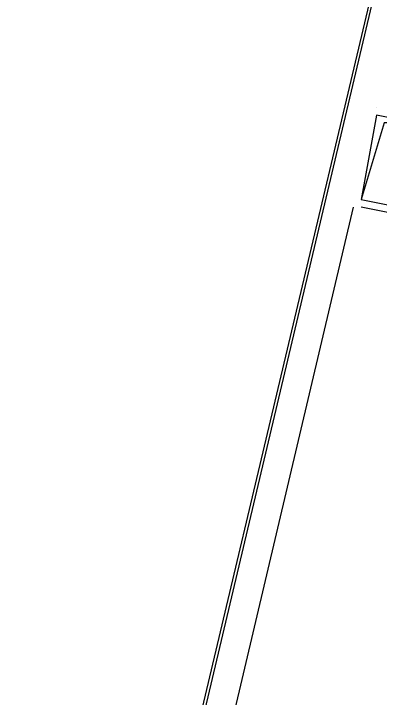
# Model space of a CAD drawing. Header units: feet. Extents: x -84 to 198, y -22 to 181.
# Drawn here: x 34.036 to 34.673, y 89.816 to 91.008 of the extents above; entities that cross this region are included whole.
import ezdxf

# ---------------------------------------------------------------- set-up
doc = ezdxf.new("R2010")
doc.units = ezdxf.units.FT
doc.layers.add('A-LINEA', color=7, linetype='CONTINUOUS')

msp = doc.modelspace()

# ---------------------------------------------------------------- linework, layer by layer
at = {"layer": 'A-LINEA'}
for p, q in [((34.6667, 90.8444), (34.6667, 90.8444)), ((34.6667, 90.8311), (34.6667, 90.8311)), ((34.6667, 90.8311), (34.6667, 90.8311)), ((34.6667, 90.8311), (34.6667, 90.8311)), ((34.64, 90.6844), (34.64, 90.6844)), ((34.64, 90.6844), (34.64, 90.6844)), ((34.64, 90.6844), (34.64, 90.6844)), ((34.64, 90.6844), (34.64, 90.6844)), ((34.64, 90.6844), (34.64, 90.6844)), ((34.64, 90.6844), (34.64, 90.6844)), ((32.88, 83.2578), (34.6267, 90.6711)), ((34.64, 90.6711), (34.64, 90.6711)), ((34.64, 90.6711), (34.64, 90.6711)), ((34.64, 90.6711), (34.64, 90.6711))]:
    msp.add_line(p, q, dxfattribs=at)
for points in [[(28.68, 83.8711), (32.7333, 82.9111), (38.56, 107.5244), (34.5067, 108.4844)], [(32.7467, 82.9378), (35.6533, 95.2311), (29.1867, 96.7644)], [(34.7467, 90.8044), (34.7333, 90.8044), (34.7333, 90.8178), (34.6667, 90.8311), (34.64, 90.6844), (34.64, 90.6844), (34.7067, 90.6711), (34.72, 90.6711), (34.7067, 90.6578), (34.64, 90.6711)], [(34.7467, 90.8044), (34.7333, 90.8044), (34.7333, 90.8178), (34.6667, 90.8311), (34.64, 90.6844), (34.64, 90.6844), (34.7067, 90.6711), (34.72, 90.6711), (34.7067, 90.6578), (34.64, 90.6711)], [(34.7467, 90.8044), (34.7333, 90.8044), (34.7333, 90.8178), (34.6667, 90.8311), (34.64, 90.6844), (34.64, 90.6844), (34.7067, 90.6711), (34.72, 90.6711), (34.7067, 90.6578), (34.64, 90.6711)], [(34.72, 90.8178), (34.68, 90.8178), (34.68, 90.8178), (34.64, 90.6844), (34.64, 90.6844)], [(34.72, 90.8178), (34.68, 90.8178), (34.68, 90.8178), (34.64, 90.6844), (34.64, 90.6844)], [(34.72, 90.8178), (34.68, 90.8178), (34.68, 90.8178), (34.64, 90.6844), (34.64, 90.6844)]]:
    msp.add_lwpolyline(points, dxfattribs=at)

doc.saveas('drawing.dxf')
